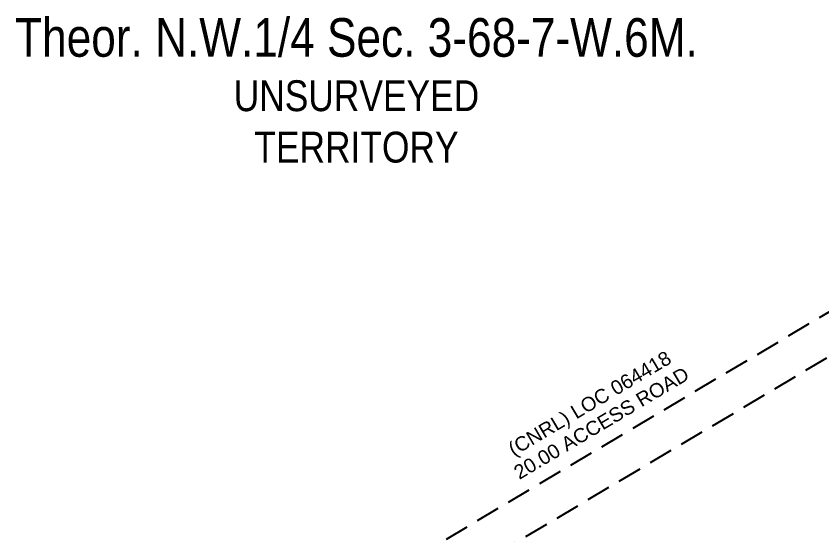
# Model space of a CAD drawing. Extents: x 363066 to 375462, y 6077936 to 6083550.
# Drawn here: x 372422.2 to 372839.8, y 6080841.3 to 6081110.2 of the extents above; entities that cross this region are included whole.
import ezdxf
from ezdxf.enums import TextEntityAlignment as Align

# ---------------------------------------------------------------- set-up
doc = ezdxf.new("R2010")
doc.units = 0
doc.header["$LTSCALE"] = 5
doc.linetypes.add('foc-ACCESSROAD', pattern=[3.75, 2.5, -1.25])
for name, color, linetype in [('C-AR', 13, 'foc-ACCESSROAD'), ('C-SYMBOL', 7, 'Continuous'), ('L-UNS-T', 3, 'Continuous')]:
    doc.layers.add(name, color=color, linetype=linetype)
doc.layers.add('C-AR-T', color=13, linetype='Continuous', lineweight=9)
doc.styles.add('175L', font='ARIALN.TTF', dxfattribs={"height": 20})
doc.styles.add('80L', font='ARIALN.TTF', dxfattribs={"height": 10})
doc.styles.add('A60', font='arial.ttf', dxfattribs={"height": 7.35})

msp = doc.modelspace()

# ---------------------------------------------------------------- linework, layer by layer
at = {"layer": 'C-AR', "flags": 128}
msp.add_lwpolyline([(373056.77, 6081037.46), (373020.7, 6081038.8), (372951.25, 6080997.57), (372600.5, 6080789.32), (372437.98, 6080692.83), (372422.46, 6080706.87), (372563.13, 6080790.38), (372951.92, 6081021.22), (373015.55, 6081058.99), (373057.45, 6081057.44)], dxfattribs=at)

# ---------------------------------------------------------------- texts
at = {"layer": 'C-AR-T', "style": 'A60'}
for s, p in [('(CNRL) LOC 064418', (372721.35, 6080906.3)), ('20.00 ACCESS ROAD', (372727.42, 6080896.07))]:
    msp.add_text(s, height=7.35, rotation=30.6987, dxfattribs=at).set_placement(p, align=Align.CENTER)
at = {"layer": 'C-SYMBOL', "color": 3, "style": '175L'}
msp.add_text('Theor. N.W.1/4 Sec. 3-68-7-W.6M.', height=19.9937, dxfattribs=at).set_placement((372598.61, 6081083.1), align=Align.BOTTOM_CENTER)
at = {"layer": 'L-UNS-T', "color": 3, "insert": (372598.61, 6081055.45), "char_height": 15.995, "attachment_point": 5, "style": '80L'}
msp.add_mtext_dynamic_manual_height_columns('UNSURVEYED TERRITORY', width=126.4138, gutter_width=47.5, heights=[0], dxfattribs=at)

doc.saveas('drawing.dxf')
